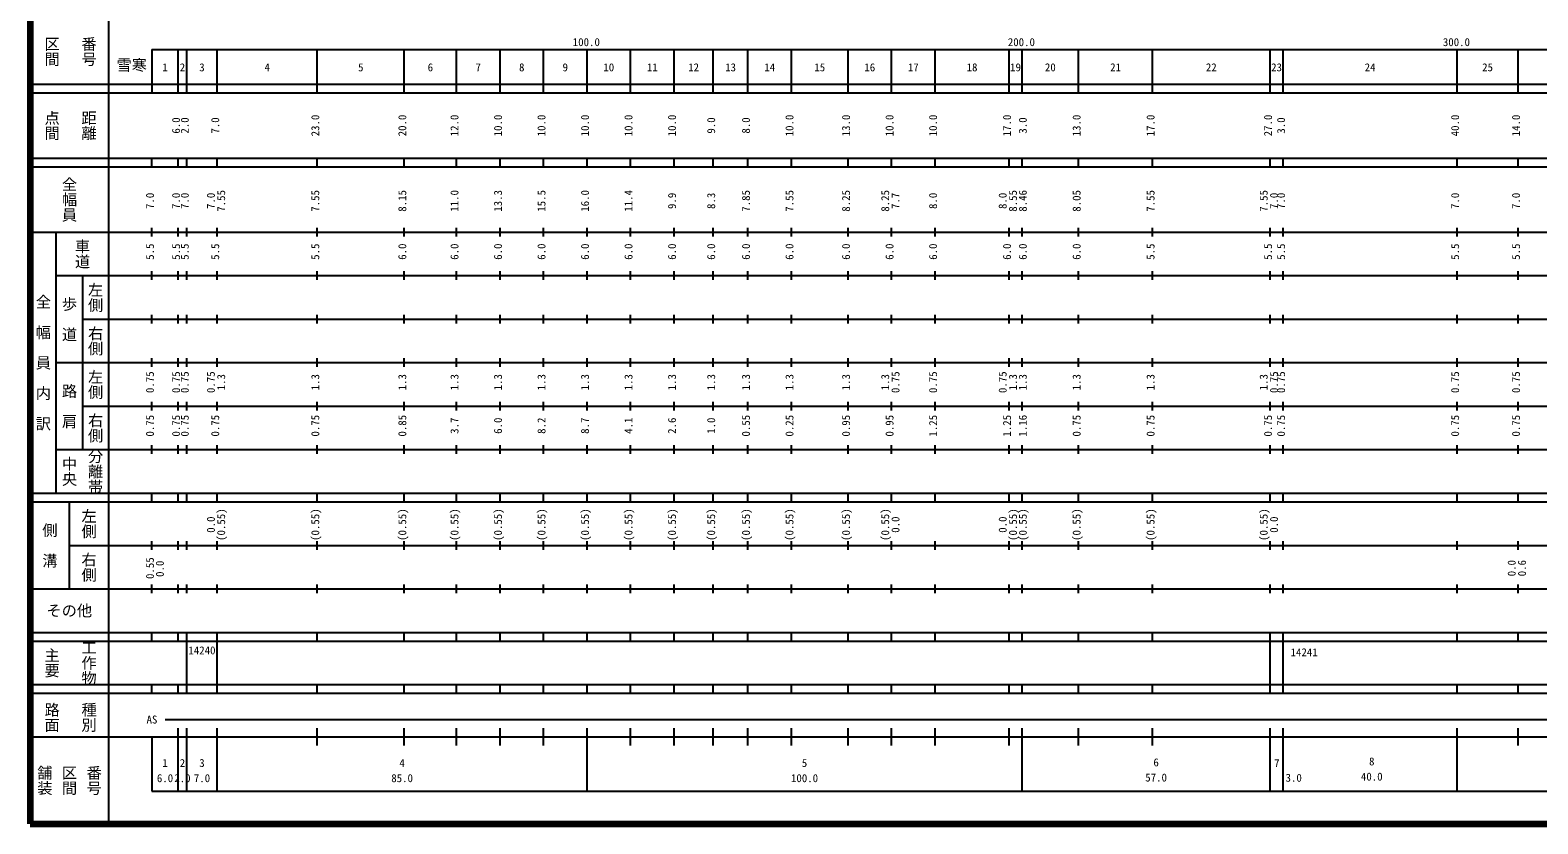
# Model space of a CAD drawing. Units: millimetres on the paper, enlarged 1000 times. Extents: x 40000 to 680000, y 20000 to 380000.
# Drawn here: x 40000 to 386560, y 20000 to 202409 of the extents above; entities that cross this region are included whole.
import ezdxf
from ezdxf.enums import TextEntityAlignment as Align

# ---------------------------------------------------------------- set-up
doc = ezdxf.new("R2010")
doc.units = ezdxf.units.MM
doc.header["$LTSCALE"] = 1000
doc.layers.add('M-TTL', color=2, linetype='Continuous', lineweight=140)
doc.layers.add('M-TTL-BAND', color=7, linetype='Continuous', lineweight=25)
doc.layers.add('M-TTL-TXT', color=7, linetype='Continuous')
doc.styles.add('@ＭＳ ゴシック', font='')
doc.styles.add('ＭＳ ゴシック', font='')
doc.styles.get('@ＭＳ ゴシック').set_extended_font_data('@MS Gothic')
doc.styles.get('ＭＳ ゴシック').set_extended_font_data('MS Gothic')

msp = doc.modelspace()

# ---------------------------------------------------------------- linework, layer by layer
at = {"layer": 'M-TTL'}
for p, q in [((40000, 380000), (40000, 20000)), ((40000, 20000), (680000, 20000))]:
    msp.add_line(p, q, dxfattribs=at)
at = {"layer": 'M-TTL-BAND'}
for p, q in [((58000, 370000), (58000, 20000)), ((68000, 198000), (579000, 198000)), ((68000, 198000), (68000, 188000)), ((74000, 188000), (74000, 198000)), ((76000, 188000), (76000, 198000)), ((83000, 188000), (83000, 198000)), ((106000, 188000), (106000, 198000)), ((126000, 188000), (126000, 198000)), ((138000, 188000), (138000, 198000)), ((148000, 188000), (148000, 198000)), ((158000, 188000), (158000, 198000)), ((168000, 188000), (168000, 198000)), ((178000, 188000), (178000, 198000)), ((188000, 188000), (188000, 198000)), ((197000, 188000), (197000, 198000)), ((205000, 188000), (205000, 198000)), ((215000, 188000), (215000, 198000)), ((228000, 188000), (228000, 198000)), ((238000, 188000), (238000, 198000)), ((248000, 188000), (248000, 198000)), ((265000, 188000), (265000, 198000)), ((268000, 188000), (268000, 198000)), ((281000, 188000), (281000, 198000)), ((298000, 188000), (298000, 198000)), ((325000, 188000), (325000, 198000)), ((328000, 188000), (328000, 198000)), ((368000, 188000), (368000, 198000)), ((382000, 188000), (382000, 198000)), ((40000, 190000), (579000, 190000)), ((40000, 188000), (579000, 188000)), ((40000, 173000), (579000, 173000)), ((40000, 171000), (579000, 171000)), ((68000, 171000), (68000, 173000)), ((74000, 171000), (74000, 173000)), ((76000, 171000), (76000, 173000)), ((83000, 171000), (83000, 173000)), ((106000, 171000), (106000, 173000)), ((126000, 171000), (126000, 173000)), ((138000, 171000), (138000, 173000)), ((148000, 171000), (148000, 173000)), ((158000, 171000), (158000, 173000)), ((168000, 171000), (168000, 173000)), ((178000, 171000), (178000, 173000)), ((188000, 171000), (188000, 173000)), ((197000, 171000), (197000, 173000)), ((205000, 171000), (205000, 173000)), ((215000, 171000), (215000, 173000)), ((228000, 171000), (228000, 173000)), ((238000, 171000), (238000, 173000)), ((248000, 171000), (248000, 173000)), ((265000, 171000), (265000, 173000)), ((268000, 171000), (268000, 173000)), ((281000, 171000), (281000, 173000)), ((298000, 171000), (298000, 173000)), ((325000, 171000), (325000, 173000)), ((328000, 171000), (328000, 173000)), ((368000, 171000), (368000, 173000)), ((382000, 171000), (382000, 173000)), ((40000, 156000), (579000, 156000)), ((46000, 96000), (46000, 156000)), ((68000, 155000), (68000, 157000)), ((74000, 155000), (74000, 157000)), ((76000, 155000), (76000, 157000)), ((83000, 155000), (83000, 157000)), ((106000, 155000), (106000, 157000)), ((126000, 155000), (126000, 157000)), ((138000, 155000), (138000, 157000)), ((148000, 155000), (148000, 157000)), ((158000, 155000), (158000, 157000)), ((168000, 155000), (168000, 157000)), ((178000, 155000), (178000, 157000)), ((188000, 155000), (188000, 157000)), ((197000, 155000), (197000, 157000)), ((205000, 155000), (205000, 157000)), ((215000, 155000), (215000, 157000)), ((228000, 155000), (228000, 157000)), ((238000, 155000), (238000, 157000)), ((248000, 155000), (248000, 157000)), ((265000, 155000), (265000, 157000)), ((268000, 155000), (268000, 157000)), ((281000, 155000), (281000, 157000)), ((298000, 155000), (298000, 157000)), ((325000, 155000), (325000, 157000)), ((328000, 155000), (328000, 157000)), ((368000, 155000), (368000, 157000)), ((382000, 155000), (382000, 157000)), ((46000, 146000), (579000, 146000)), ((52000, 146000), (52000, 106000)), ((68000, 145000), (68000, 147000)), ((74000, 145000), (74000, 147000)), ((76000, 145000), (76000, 147000)), ((83000, 145000), (83000, 147000)), ((106000, 145000), (106000, 147000)), ((126000, 145000), (126000, 147000)), ((138000, 145000), (138000, 147000)), ((148000, 145000), (148000, 147000)), ((158000, 145000), (158000, 147000)), ((168000, 145000), (168000, 147000)), ((178000, 145000), (178000, 147000)), ((188000, 145000), (188000, 147000)), ((197000, 145000), (197000, 147000)), ((205000, 145000), (205000, 147000)), ((215000, 145000), (215000, 147000)), ((228000, 145000), (228000, 147000)), ((238000, 145000), (238000, 147000)), ((248000, 145000), (248000, 147000)), ((265000, 145000), (265000, 147000)), ((268000, 145000), (268000, 147000)), ((281000, 145000), (281000, 147000)), ((298000, 145000), (298000, 147000)), ((325000, 145000), (325000, 147000)), ((328000, 145000), (328000, 147000)), ((368000, 145000), (368000, 147000)), ((382000, 145000), (382000, 147000)), ((52000, 136000), (579000, 136000)), ((68000, 135000), (68000, 137000)), ((74000, 135000), (74000, 137000)), ((76000, 135000), (76000, 137000)), ((83000, 135000), (83000, 137000)), ((106000, 135000), (106000, 137000)), ((126000, 135000), (126000, 137000)), ((138000, 135000), (138000, 137000)), ((148000, 135000), (148000, 137000)), ((158000, 135000), (158000, 137000)), ((168000, 135000), (168000, 137000)), ((178000, 135000), (178000, 137000)), ((188000, 135000), (188000, 137000)), ((197000, 135000), (197000, 137000)), ((205000, 135000), (205000, 137000)), ((215000, 135000), (215000, 137000)), ((228000, 135000), (228000, 137000)), ((238000, 135000), (238000, 137000)), ((248000, 135000), (248000, 137000)), ((265000, 135000), (265000, 137000)), ((268000, 135000), (268000, 137000)), ((281000, 135000), (281000, 137000)), ((298000, 135000), (298000, 137000)), ((325000, 135000), (325000, 137000)), ((328000, 135000), (328000, 137000)), ((368000, 135000), (368000, 137000)), ((382000, 135000), (382000, 137000)), ((46000, 126000), (579000, 126000)), ((68000, 125000), (68000, 127000)), ((74000, 125000), (74000, 127000)), ((76000, 125000), (76000, 127000)), ((83000, 125000), (83000, 127000)), ((106000, 125000), (106000, 127000)), ((126000, 125000), (126000, 127000)), ((138000, 125000), (138000, 127000)), ((148000, 125000), (148000, 127000)), ((158000, 125000), (158000, 127000)), ((168000, 125000), (168000, 127000)), ((178000, 125000), (178000, 127000)), ((188000, 125000), (188000, 127000)), ((197000, 125000), (197000, 127000)), ((205000, 125000), (205000, 127000)), ((215000, 125000), (215000, 127000)), ((228000, 125000), (228000, 127000)), ((238000, 125000), (238000, 127000)), ((248000, 125000), (248000, 127000)), ((265000, 125000), (265000, 127000)), ((268000, 125000), (268000, 127000)), ((281000, 125000), (281000, 127000)), ((298000, 125000), (298000, 127000)), ((325000, 125000), (325000, 127000)), ((328000, 125000), (328000, 127000)), ((368000, 125000), (368000, 127000)), ((382000, 125000), (382000, 127000)), ((52000, 116000), (579000, 116000)), ((68000, 115000), (68000, 117000)), ((74000, 115000), (74000, 117000)), ((76000, 115000), (76000, 117000)), ((83000, 115000), (83000, 117000)), ((106000, 115000), (106000, 117000)), ((126000, 115000), (126000, 117000)), ((138000, 115000), (138000, 117000)), ((148000, 115000), (148000, 117000)), ((158000, 115000), (158000, 117000)), ((168000, 115000), (168000, 117000)), ((178000, 115000), (178000, 117000)), ((188000, 115000), (188000, 117000)), ((197000, 115000), (197000, 117000)), ((205000, 115000), (205000, 117000)), ((215000, 115000), (215000, 117000)), ((228000, 115000), (228000, 117000)), ((238000, 115000), (238000, 117000)), ((248000, 115000), (248000, 117000)), ((265000, 115000), (265000, 117000)), ((268000, 115000), (268000, 117000)), ((281000, 115000), (281000, 117000)), ((298000, 115000), (298000, 117000)), ((325000, 115000), (325000, 117000)), ((328000, 115000), (328000, 117000)), ((368000, 115000), (368000, 117000)), ((382000, 115000), (382000, 117000)), ((46000, 106000), (579000, 106000)), ((68000, 105000), (68000, 107000)), ((74000, 105000), (74000, 107000)), ((76000, 105000), (76000, 107000)), ((83000, 105000), (83000, 107000)), ((106000, 105000), (106000, 107000)), ((126000, 105000), (126000, 107000)), ((138000, 105000), (138000, 107000)), ((148000, 105000), (148000, 107000)), ((158000, 105000), (158000, 107000)), ((168000, 105000), (168000, 107000)), ((178000, 105000), (178000, 107000)), ((188000, 105000), (188000, 107000)), ((197000, 105000), (197000, 107000)), ((205000, 105000), (205000, 107000)), ((215000, 105000), (215000, 107000)), ((228000, 105000), (228000, 107000)), ((238000, 105000), (238000, 107000)), ((248000, 105000), (248000, 107000)), ((265000, 105000), (265000, 107000)), ((268000, 105000), (268000, 107000)), ((281000, 105000), (281000, 107000)), ((298000, 105000), (298000, 107000)), ((325000, 105000), (325000, 107000)), ((328000, 105000), (328000, 107000)), ((368000, 105000), (368000, 107000)), ((382000, 105000), (382000, 107000)), ((40000, 96000), (579000, 96000)), ((40000, 94000), (579000, 94000)), ((49000, 94000), (49000, 74000)), ((68000, 94000), (68000, 96000)), ((74000, 94000), (74000, 96000)), ((76000, 94000), (76000, 96000)), ((83000, 94000), (83000, 96000)), ((106000, 94000), (106000, 96000)), ((126000, 94000), (126000, 96000)), ((138000, 94000), (138000, 96000)), ((148000, 94000), (148000, 96000)), ((158000, 94000), (158000, 96000)), ((168000, 94000), (168000, 96000)), ((178000, 94000), (178000, 96000)), ((188000, 94000), (188000, 96000)), ((197000, 94000), (197000, 96000)), ((205000, 94000), (205000, 96000)), ((215000, 94000), (215000, 96000)), ((228000, 94000), (228000, 96000)), ((238000, 94000), (238000, 96000)), ((248000, 94000), (248000, 96000)), ((265000, 94000), (265000, 96000)), ((268000, 94000), (268000, 96000)), ((281000, 94000), (281000, 96000)), ((298000, 94000), (298000, 96000)), ((325000, 94000), (325000, 96000)), ((328000, 94000), (328000, 96000)), ((368000, 94000), (368000, 96000)), ((382000, 94000), (382000, 96000)), ((49000, 84000), (579000, 84000)), ((68000, 83000), (68000, 85000)), ((74000, 83000), (74000, 85000)), ((76000, 83000), (76000, 85000)), ((83000, 83000), (83000, 85000)), ((106000, 83000), (106000, 85000)), ((126000, 83000), (126000, 85000)), ((138000, 83000), (138000, 85000)), ((148000, 83000), (148000, 85000)), ((158000, 83000), (158000, 85000)), ((168000, 83000), (168000, 85000)), ((178000, 83000), (178000, 85000)), ((188000, 83000), (188000, 85000)), ((197000, 83000), (197000, 85000)), ((205000, 83000), (205000, 85000)), ((215000, 83000), (215000, 85000)), ((228000, 83000), (228000, 85000)), ((238000, 83000), (238000, 85000)), ((248000, 83000), (248000, 85000)), ((265000, 83000), (265000, 85000)), ((268000, 83000), (268000, 85000)), ((281000, 83000), (281000, 85000)), ((298000, 83000), (298000, 85000)), ((325000, 83000), (325000, 85000)), ((328000, 83000), (328000, 85000)), ((368000, 83000), (368000, 85000)), ((382000, 83000), (382000, 85000)), ((40000, 74000), (579000, 74000)), ((68000, 73000), (68000, 75000)), ((74000, 73000), (74000, 75000)), ((76000, 73000), (76000, 75000)), ((83000, 73000), (83000, 75000)), ((106000, 73000), (106000, 75000)), ((126000, 73000), (126000, 75000)), ((138000, 73000), (138000, 75000)), ((148000, 73000), (148000, 75000)), ((158000, 73000), (158000, 75000)), ((168000, 73000), (168000, 75000)), ((178000, 73000), (178000, 75000)), ((188000, 73000), (188000, 75000)), ((197000, 73000), (197000, 75000)), ((205000, 73000), (205000, 75000)), ((215000, 73000), (215000, 75000)), ((228000, 73000), (228000, 75000)), ((238000, 73000), (238000, 75000)), ((248000, 73000), (248000, 75000)), ((265000, 73000), (265000, 75000)), ((268000, 73000), (268000, 75000)), ((281000, 73000), (281000, 75000)), ((298000, 73000), (298000, 75000)), ((325000, 73000), (325000, 75000)), ((328000, 73000), (328000, 75000)), ((368000, 73000), (368000, 75000)), ((382000, 73000), (382000, 75000)), ((40000, 64000), (579000, 64000)), ((68000, 62000), (68000, 64000)), ((74000, 62000), (74000, 64000)), ((76000, 62000), (76000, 64000)), ((83000, 62000), (83000, 64000)), ((106000, 62000), (106000, 64000)), ((126000, 62000), (126000, 64000)), ((138000, 62000), (138000, 64000)), ((148000, 62000), (148000, 64000)), ((158000, 62000), (158000, 64000)), ((168000, 62000), (168000, 64000)), ((178000, 62000), (178000, 64000)), ((188000, 62000), (188000, 64000)), ((197000, 62000), (197000, 64000)), ((205000, 62000), (205000, 64000)), ((215000, 62000), (215000, 64000)), ((228000, 62000), (228000, 64000)), ((238000, 62000), (238000, 64000)), ((248000, 62000), (248000, 64000)), ((265000, 62000), (265000, 64000)), ((268000, 62000), (268000, 64000)), ((281000, 62000), (281000, 64000)), ((298000, 62000), (298000, 64000)), ((325000, 62000), (325000, 64000)), ((328000, 62000), (328000, 64000)), ((368000, 62000), (368000, 64000)), ((382000, 62000), (382000, 64000)), ((40000, 62000), (579000, 62000)), ((76000, 52000), (76000, 62000)), ((83000, 52000), (83000, 62000)), ((325000, 52000), (325000, 62000)), ((328000, 52000), (328000, 62000)), ((40000, 52000), (579000, 52000)), ((68000, 50000), (68000, 52000)), ((74000, 50000), (74000, 52000)), ((76000, 50000), (76000, 52000)), ((83000, 50000), (83000, 52000)), ((106000, 50000), (106000, 52000)), ((126000, 50000), (126000, 52000)), ((138000, 50000), (138000, 52000)), ((148000, 50000), (148000, 52000)), ((158000, 50000), (158000, 52000)), ((168000, 50000), (168000, 52000)), ((178000, 50000), (178000, 52000)), ((188000, 50000), (188000, 52000)), ((197000, 50000), (197000, 52000)), ((205000, 50000), (205000, 52000)), ((215000, 50000), (215000, 52000)), ((228000, 50000), (228000, 52000)), ((238000, 50000), (238000, 52000)), ((248000, 50000), (248000, 52000)), ((265000, 50000), (265000, 52000)), ((268000, 50000), (268000, 52000)), ((281000, 50000), (281000, 52000)), ((298000, 50000), (298000, 52000)), ((325000, 50000), (325000, 52000)), ((328000, 50000), (328000, 52000)), ((368000, 50000), (368000, 52000)), ((382000, 50000), (382000, 52000)), ((40000, 50000), (579000, 50000)), ((71000, 44000), (565000, 44000)), ((74000, 27500), (74000, 42000)), ((76000, 27500), (76000, 42000)), ((83000, 27500), (83000, 42000)), ((106000, 38000), (106000, 42000)), ((126000, 38000), (126000, 42000)), ((138000, 38000), (138000, 42000)), ((148000, 38000), (148000, 42000)), ((158000, 38000), (158000, 42000)), ((168000, 27500), (168000, 42000)), ((178000, 38000), (178000, 42000)), ((188000, 38000), (188000, 42000)), ((197000, 38000), (197000, 42000)), ((205000, 38000), (205000, 42000)), ((215000, 38000), (215000, 42000)), ((228000, 38000), (228000, 42000)), ((238000, 38000), (238000, 42000)), ((248000, 38000), (248000, 42000)), ((265000, 38000), (265000, 42000)), ((268000, 27500), (268000, 42000)), ((281000, 38000), (281000, 42000)), ((298000, 38000), (298000, 42000)), ((325000, 27506), (325000, 42000)), ((328000, 27521), (328000, 42000)), ((368000, 27500), (368000, 42000)), ((382000, 38000), (382000, 42000)), ((40000, 40000), (579000, 40000)), ((68000, 40000), (68000, 27500)), ((68000, 27500), (579000, 27500))]:
    msp.add_line(p, q, dxfattribs=at)

# ---------------------------------------------------------------- texts
at = {"layer": 'M-TTL-BAND', "style": '@ＭＳ ゴシック'}
for s, p in [('区間', (45000, 197500)), ('番号', (53500, 197500)), ('点間', (45000, 180500)), ('距離', (53500, 180500)), ('全幅員', (49000, 163500)), ('車道', (52000, 151000)), ('左側', (55000, 141000)), ('全\u3000幅\u3000員\u3000内\u3000訳', (43000, 126000)), ('歩\u3000道', (49000, 136000)), ('右側', (55000, 131000)), ('左側', (55000, 121000)), ('路\u3000肩', (49000, 116000)), ('右側', (55000, 111000)), ('中央', (49000, 101000)), ('分離帯', (55000, 101000)), ('左側', (53500, 89000)), ('側\u3000溝', (44500, 84000)), ('右側', (53500, 79000)), ('主要', (45000, 57000)), ('工作物', (53500, 57000)), ('路面', (45000, 44500)), ('種別', (53500, 44500)), ('舗装', (43333, 30000)), ('区間', (49000, 30000)), ('番号', (54667, 30000))]:
    msp.add_text(s, height=2566, rotation=270, dxfattribs=at).set_placement(p, align=Align.MIDDLE_CENTER)
at = {"layer": 'M-TTL-BAND', "style": 'ＭＳ ゴシック'}
for s, p in [('100.0', (167844, 198195)), ('200.0', (267844, 198195)), ('300.0', (367844, 198195)), ('1', (71000, 192405)), ('2', (75000, 192405)), ('3', (79500, 192405)), ('4', (94500, 192405)), ('5', (116000, 192405)), ('6', (132000, 192405)), ('7', (143000, 192405)), ('8', (153000, 192405)), ('9', (163000, 192405)), ('10', (173000, 192405)), ('11', (183000, 192405)), ('12', (192500, 192405)), ('13', (201000, 192405)), ('14', (210000, 192405)), ('15', (221500, 192405)), ('16', (233000, 192405)), ('17', (243000, 192405)), ('18', (256500, 192405)), ('19', (266500, 192405)), ('20', (274500, 192405)), ('21', (289500, 192405)), ('22', (311500, 192405)), ('23', (326500, 192405)), ('24', (348000, 192405)), ('25', (375000, 192405)), ('AS', (68000, 42500)), ('1', (71000, 32523)), ('2', (75000, 32523)), ('3', (79500, 32523)), ('4', (125500, 32523)), ('5', (218000, 32523)), ('6', (298816, 32663)), ('7', (326566, 32487)), ('8', (348385, 32882)), ('6.0', (71000, 29033)), ('2.0', (75000, 29033)), ('7.0', (79500, 29033)), ('85.0', (125500, 29033)), ('100.0', (218000, 29033)), ('57.0', (298816, 29173)), ('3.0', (330439, 29123)), ('40.0', (348385, 29392))]:
    msp.add_text(s, height=1833, dxfattribs=at).set_placement(p, align=Align.BOTTOM_CENTER)
for s, p in [('6.0', (75000, 180500)), ('2.0', (77000, 180500)), ('7.0', (84000, 180500)), ('23.0', (107000, 180500)), ('20.0', (127000, 180500)), ('12.0', (139000, 180500)), ('10.0', (149000, 180500)), ('10.0', (159000, 180500)), ('10.0', (169000, 180500)), ('10.0', (179000, 180500)), ('10.0', (189000, 180500)), ('9.0', (198000, 180500)), ('8.0', (206000, 180500)), ('10.0', (216000, 180500)), ('13.0', (229000, 180500)), ('10.0', (239000, 180500)), ('10.0', (249000, 180500)), ('17.0', (266000, 180500)), ('3.0', (269627, 180500)), ('13.0', (282000, 180500)), ('17.0', (299000, 180500)), ('27.0', (326000, 180500)), ('3.0', (329000, 180500)), ('40.0', (369000, 180500)), ('14.0', (383000, 180500)), ('7.0', (69000, 163174)), ('7.0', (75000, 163174)), ('7.0', (77000, 163174)), ('7.0', (83000, 163174)), ('7.55', (85370, 163174)), ('7.55', (107000, 163174)), ('8.15', (127000, 163174)), ('11.0', (139000, 163174)), ('13.3', (149000, 163174)), ('15.5', (159000, 163174)), ('16.0', (169000, 163174)), ('11.4', (179000, 163174)), ('9.9', (189000, 163174)), ('8.3', (198000, 163174)), ('7.85', (206000, 163174)), ('7.55', (216000, 163174)), ('8.25', (229000, 163174)), ('8.25', (238000, 163174)), ('7.7', (240370, 163174)), ('8.0', (249000, 163174)), ('8.0', (265000, 163174)), ('8.55', (267370, 163174)), ('8.46', (269627, 163174)), ('8.05', (282000, 163174)), ('7.55', (299000, 163174)), ('7.55', (325000, 163174)), ('7.0', (327370, 163174)), ('7.0', (329000, 163174)), ('7.0', (369000, 163174)), ('7.0', (383000, 163174)), ('5.5', (69000, 151500)), ('5.5', (75000, 151500)), ('5.5', (77000, 151500)), ('5.5', (84000, 151500)), ('5.5', (107000, 151500)), ('6.0', (127000, 151500)), ('6.0', (139000, 151500)), ('6.0', (149000, 151500)), ('6.0', (159000, 151500)), ('6.0', (169000, 151500)), ('6.0', (179000, 151500)), ('6.0', (189000, 151500)), ('6.0', (198000, 151500)), ('6.0', (206000, 151500)), ('6.0', (216000, 151500)), ('6.0', (229000, 151500)), ('6.0', (239000, 151500)), ('6.0', (249000, 151500)), ('6.0', (266000, 151500)), ('6.0', (269627, 151500)), ('6.0', (282000, 151500)), ('5.5', (299000, 151500)), ('5.5', (326000, 151500)), ('5.5', (329000, 151500)), ('5.5', (369000, 151500)), ('5.5', (383000, 151500)), ('0.75', (69000, 121500)), ('0.75', (75000, 121500)), ('0.75', (77000, 121500)), ('0.75', (83000, 121500)), ('1.3', (85370, 121500)), ('1.3', (107000, 121500)), ('1.3', (127000, 121500)), ('1.3', (139000, 121500)), ('1.3', (149000, 121500)), ('1.3', (159000, 121500)), ('1.3', (169000, 121500)), ('1.3', (179000, 121500)), ('1.3', (189000, 121500)), ('1.3', (198000, 121500)), ('1.3', (206000, 121500)), ('1.3', (216000, 121500)), ('1.3', (229000, 121500)), ('1.3', (238000, 121500)), ('0.75', (240370, 121500)), ('0.75', (249000, 121500)), ('0.75', (265000, 121500)), ('1.3', (267370, 121500)), ('1.3', (269627, 121500)), ('1.3', (282000, 121500)), ('1.3', (299000, 121500)), ('1.3', (325000, 121500)), ('0.75', (327370, 121500)), ('0.75', (329000, 121500)), ('0.75', (369000, 121500)), ('0.75', (383000, 121500)), ('0.75', (69000, 111500)), ('0.75', (75000, 111500)), ('0.75', (77000, 111500)), ('0.75', (84000, 111500)), ('0.75', (107000, 111500)), ('0.85', (127000, 111500)), ('3.7', (139000, 111500)), ('6.0', (149000, 111500)), ('8.2', (159000, 111500)), ('8.7', (169000, 111500)), ('4.1', (179000, 111500)), ('2.6', (189000, 111500)), ('1.0', (198000, 111500)), ('0.55', (206000, 111500)), ('0.25', (216000, 111500)), ('0.95', (229000, 111500)), ('0.95', (239000, 111500)), ('1.25', (249000, 111500)), ('1.25', (266000, 111500)), ('1.16', (269627, 111500)), ('0.75', (282000, 111500)), ('0.75', (299000, 111500)), ('0.75', (326000, 111500)), ('0.75', (329000, 111500)), ('0.75', (369000, 111500)), ('0.75', (383000, 111500)), ('0.0', (83000, 88764)), ('(0.55)', (85370, 88764)), ('(0.55)', (107000, 88764)), ('(0.55)', (127000, 88764)), ('(0.55)', (139000, 88764)), ('(0.55)', (149000, 88764)), ('(0.55)', (159000, 88764)), ('(0.55)', (169000, 88764)), ('(0.55)', (179000, 88764)), ('(0.55)', (189000, 88764)), ('(0.55)', (198000, 88764)), ('(0.55)', (206000, 88764)), ('(0.55)', (216000, 88764)), ('(0.55)', (229000, 88764)), ('(0.55)', (238000, 88764)), ('0.0', (240370, 88764)), ('0.0', (265000, 88764)), ('(0.55)', (267370, 88764)), ('(0.55)', (269627, 88764)), ('(0.55)', (282000, 88764)), ('(0.55)', (299000, 88764)), ('(0.55)', (325000, 88764)), ('0.0', (327370, 88764)), ('0.55', (69000, 78764)), ('0.0', (71272, 78621)), ('0.0', (382000, 78764)), ('0.6', (384370, 78764))]:
    msp.add_text(s, height=1833, rotation=90, dxfattribs=at).set_placement(p, align=Align.BOTTOM_CENTER)
msp.add_text('その他', height=2566, dxfattribs=at).set_placement((49000, 69000), align=Align.MIDDLE_CENTER)
for s, p in [('14240', (76375, 58405)), ('14241', (329720, 57967))]:
    msp.add_text(s, height=1833, dxfattribs=at).set_placement(p, align=Align.BOTTOM_LEFT)
at = {"layer": 'M-TTL-TXT', "style": 'ＭＳ ゴシック'}
msp.add_text('雪寒', height=2566, dxfattribs=at).set_placement((63349, 194385), align=Align.MIDDLE_CENTER)

doc.saveas('drawing.dxf')
